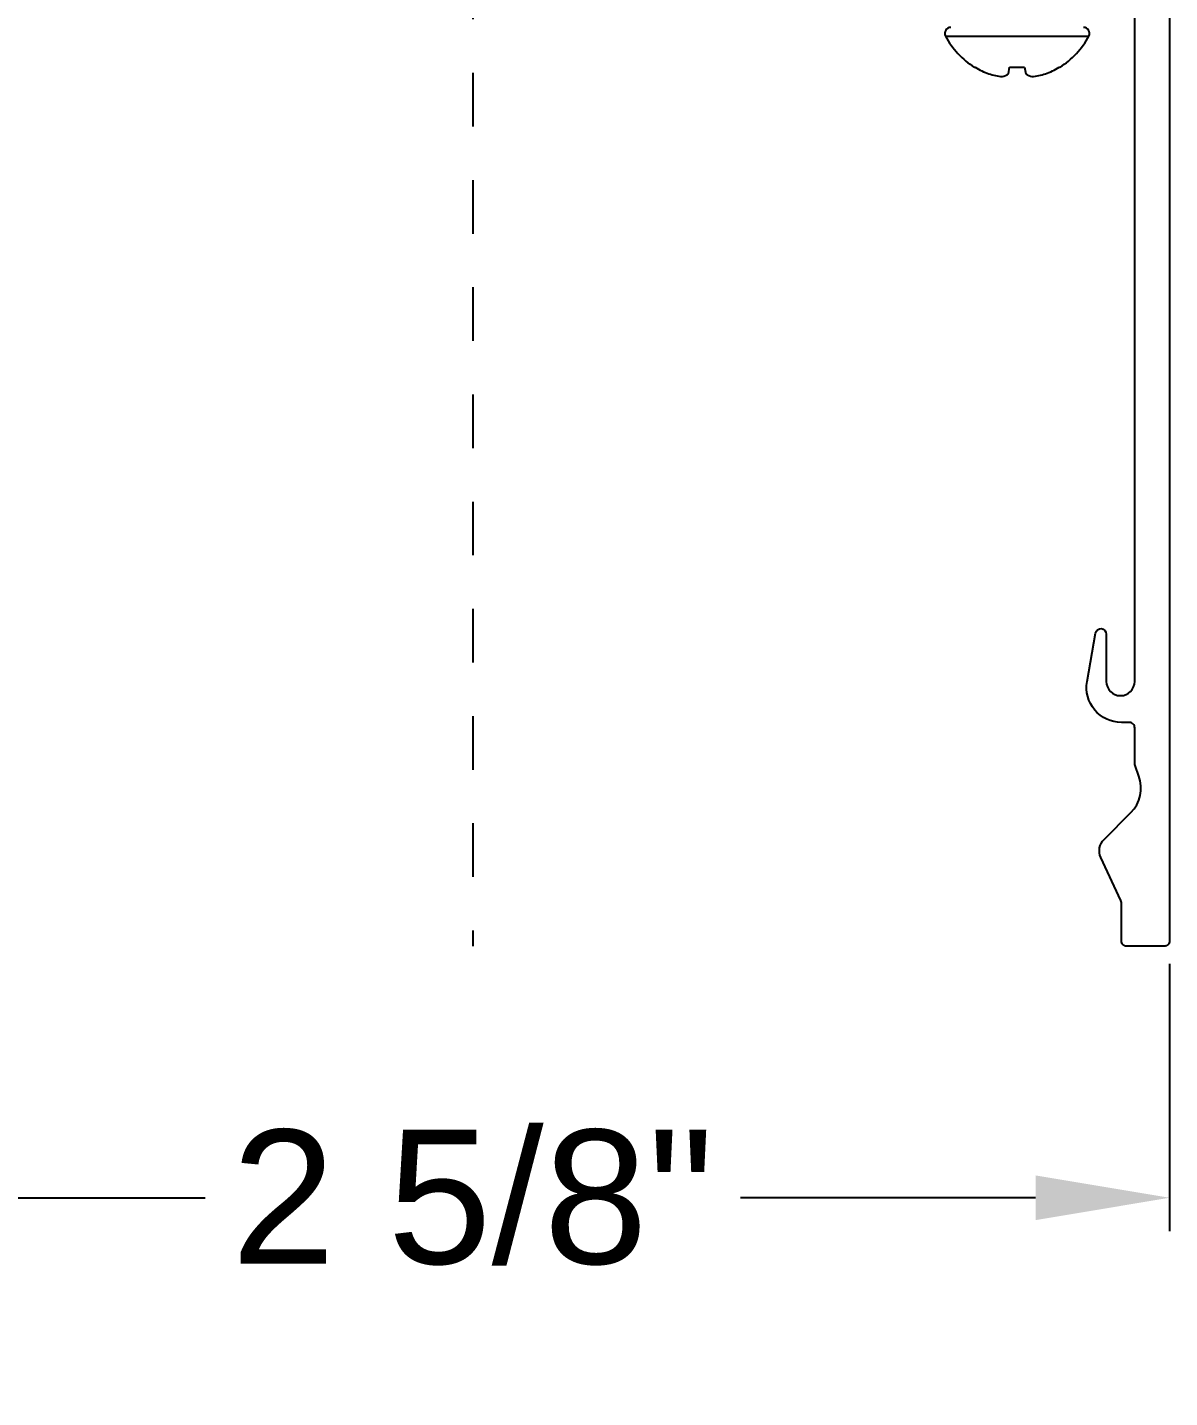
# Model space of a CAD drawing. Extents: x -5.6 to 5.7, y -1.2 to 8.2.
# Drawn here: x -0.831 to 1.3, y -0.842 to 1.714 of the extents above; entities that cross this region are included whole.
import ezdxf

# ---------------------------------------------------------------- set-up
doc = ezdxf.new("R2010")
doc.units = 0
doc.header["$LTSCALE"] = 0.5
doc.header["$MEASUREMENT"] = 0
doc.linetypes.add('PHANTOM', pattern=[0.5, 0.25, -0.05, 0.05, -0.05, 0.05, -0.05])
doc.layers.get('Defpoints').update_dxf_attribs({"linetype": 'CONTINUOUS'})
doc.layers.add('Construction', color=60, linetype='PHANTOM', plot=False)
doc.layers.add('CUST DWG', color=60, linetype='CONTINUOUS', lineweight=20)
doc.layers.add('Hardware', color=242, linetype='CONTINUOUS')
doc.layers.add('Housing', color=150, linetype='CONTINUOUS')
doc.styles.get("Standard").update_dxf_attribs({"font": 'arial.ttf'})
doc.dimstyles.new('LSAD_CustDims', dxfattribs={"dimtxt": 1, "dimasz": 1, "dimexe": 0.0625, "dimexo": 0.042969, "dimgap": 0.0625, "dimtad": 0, "dimtih": 1, "dimtoh": 1, "dimdec": 3, "dimzin": 0, "dimdsep": 46, "dimlunit": 4, "dimtxsty": 'Standard', "dimcen": 0.125, "dimclrd": 256, "dimclre": 256, "dimclrt": 256, "dimadec": 0, "dimazin": 0, "dimtfac": 1, "dimtdec": 3, "dimtix": 1, "dimtofl": 0, "dimtmove": 0, "dimatfit": 3, "dimfxl": 1, "dimfrac": 2, "dimtolj": 1, "dimtzin": 0, "dimarcsym": 0})

# ---------------------------------------------------------------- blocks, each defined once
blk = doc.blocks.new('*D5')
at = {"layer": 'CUST DWG', "lineweight": -2, "ltscale": 0.5, "transparency": 16777216}
for p, q in [((-1.3, -0.033), (-1.3, -0.5321)), ((1.3, -0.0329), (1.3, -0.532)), ((-1.05, -0.4696), (-0.4996, -0.4696)), ((1.05, -0.4695), (0.4996, -0.4695))]:
    blk.add_line(p, q, dxfattribs=at)
at = {"layer": 'CUST DWG', "ltscale": 0.5, "transparency": 16777216}
for points in [[(-1.05, -0.4279), (-1.05, -0.5113), (-1.3, -0.4696)], [(1.05, -0.4278), (1.05, -0.5112), (1.3, -0.4695)]]:
    blk.add_solid(points, dxfattribs=at)
at = {"layer": 'Defpoints', "color": 0, "ltscale": 0.5, "transparency": 16777216}
for p in [(-1.3, 0.01), (1.3, 0.0101), (1.3, -0.4695)]:
    blk.add_point(p, dxfattribs=at)
at = {"layer": 'CUST DWG', "ltscale": 0.5, "transparency": 16777216, "insert": (0, -0.4695), "char_height": 0.25, "attachment_point": 5}
blk.add_mtext('\\A1;2 5/8"', dxfattribs=at)

msp = doc.modelspace()

# ---------------------------------------------------------------- linework, layer by layer
at = {"layer": 'Construction', "ltscale": 0.5, "transparency": 16777216}
msp.add_line((0, 3.4292), (0, 0), dxfattribs=at)
at = {"layer": 'Hardware', "linetype": 'Continuous', "lineweight": 25, "transparency": 16777216}
for p, q in [((0.8819, 1.6979), (1.1494, 1.6979)), ((0.9362, 1.6397), (0.9374, 1.6397)), ((0.9995, 1.6275), (1.0016, 1.6397)), ((1.0016, 1.6397), (1.0296, 1.6397)), ((1.0296, 1.6397), (1.0318, 1.6275)), ((1.0938, 1.6397), (1.0951, 1.6397))]:
    msp.add_line(p, q, dxfattribs=at)
for centre, radius, start, end in [((0.8917, 1.7031), 0.011, 90, 207.7001), ((1.1396, 1.7031), 0.011, 332.2999, 90), ((1.0156, 1.7681), 0.151, 207.7001, 238.2579), ((1.0156, 1.7681), 0.151, 301.7421, 332.2999), ((1.0153, 1.77), 0.1518, 239.1506, 249.8273), ((1.016, 1.77), 0.1518, 290.1727, 300.8494), ((1.0014, 1.7479), 0.1264, 252.2592, 263.9232), ((0.9788, 1.6571), 0.0361, 284.8463, 304.941), ((1.0525, 1.6571), 0.0361, 235.059, 255.1537), ((1.0298, 1.7479), 0.1264, 276.0768, 287.7408)]:
    msp.add_arc(centre, radius, start, end, dxfattribs=at)
at = {"layer": 'Housing', "lineweight": 25, "transparency": 16777216}
msp.add_lwpolyline([(1.3, 3.79), (1.3, 0.01, -0.414214), (1.29, 0), (1.22, 0, -0.414214), (1.21, 0.01), (1.21, 0.0811, 0.109518), (1.2091, 0.0853), (1.1718, 0.1652, -0.315299), (1.1778, 0.1991), (1.2277, 0.249, 0.291473), (1.2428, 0.3172), (1.2356, 0.337, -0.087489), (1.235, 0.3405), (1.235, 0.4073, 0.414214), (1.225, 0.4173), (1.2101, 0.4173, -0.466308), (1.1461, 0.4936), (1.162, 0.5841, -0.916331), (1.1819, 0.5823), (1.1819, 0.4939, 1), (1.235, 0.4939), (1.235, 1.8555, 0.414214)], format="xyb", dxfattribs=at)

# ---------------------------------------------------------------- dimensions: what is measured, and where the dimension line sits
at = {"layer": 'CUST DWG', "ltscale": 0.5, "transparency": 16777216}
dim = msp.add_linear_dim(base=(1.3, -0.4695), p1=(-1.3, 0.01), p2=(1.3, 0.0101), angle=0.0027, dimstyle='LSAD_CustDims', override={"dimtxt": 0.25, "dimasz": 0.25}, dxfattribs=at)
dim.commit()
dim.dimension.update_dxf_attribs({"geometry": '*D5', "text_midpoint": (0, -0.4695), "dimtype": 128})

doc.saveas('drawing.dxf')
